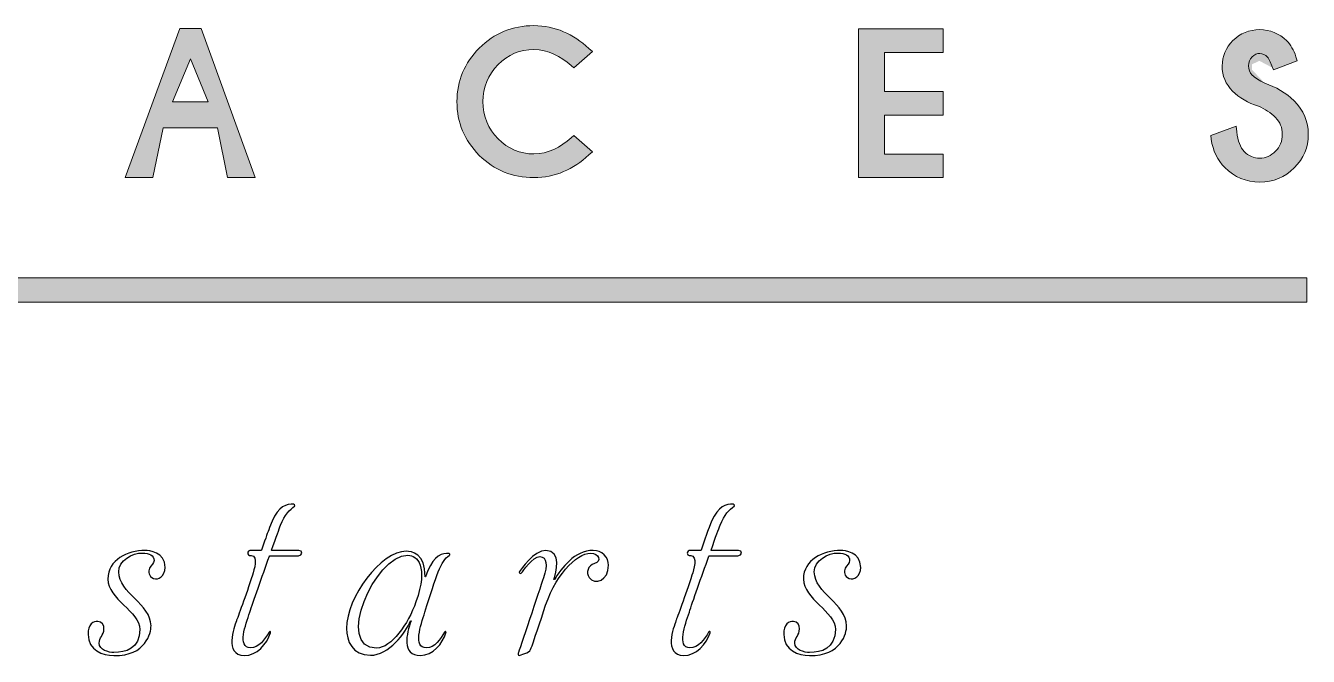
# Model space of a CAD drawing. Header units: millimetres. Extents: x 144517 to 159919, y -31393 to -20504.
# Drawn here: x 158797 to 159237.6, y -30390.6 to -30174.1 of the extents above; entities that cross this region are included whole.
import ezdxf

# ---------------------------------------------------------------- set-up
doc = ezdxf.new("R2010")
doc.units = ezdxf.units.MM
doc.header["$MEASUREMENT"] = 0
doc.layers.add('A - SHEET', color=7, linetype='Continuous', lineweight=9)
doc.layers.add('Layer 1', color=7, linetype='Continuous')

# ---------------------------------------------------------------- blocks, each defined once
blk = doc.blocks.new('agdsggad')
at = {"layer": 'Layer 1', "true_color": 0x404041}
h = blk.add_hatch(color=250, dxfattribs=at)
h.paths.add_polyline_path([(470.92, 301.77), (478.4, 322.16), (481.33, 322.16), (488.72, 301.77), (484.94, 301.77), (483.56, 308.6), (476.11, 308.6), (474.71, 301.77)])
h.paths.add_polyline_path([(477.41, 312.15), (482.28, 312.15), (479.86, 318.01)])
h = blk.add_hatch(color=250, dxfattribs=at)
edge = h.paths.add_edge_path()
edge.add_spline(control_points=[(532.28, 307.54), (532.28, 307.54), (534.81, 305.29), (534.81, 305.29), (534.81, 305.29), (534.34, 304.87), (534.34, 304.87), (532.22, 302.93), (529.72, 301.77), (526.82, 301.77), (523.92, 301.77), (521.4, 302.77), (519.34, 304.82), (517.32, 306.85), (516.29, 309.3), (516.29, 312.16), (516.29, 315.01), (517.33, 317.45), (519.34, 319.47), (521.4, 321.54), (523.91, 322.55), (526.82, 322.55), (529.72, 322.55), (532.22, 321.38), (534.34, 319.44), (534.34, 319.44), (534.81, 319.01), (534.81, 319.01), (534.81, 319.01), (532.28, 316.76), (532.28, 316.76), (532.28, 316.76), (531.9, 317.09), (531.9, 317.09), (530.47, 318.36), (528.78, 319.29), (526.82, 319.29), (524.9, 319.29), (523.28, 318.58), (521.92, 317.22), (520.52, 315.82), (519.85, 314.13), (519.85, 312.16), (519.85, 310.17), (520.52, 308.48), (521.92, 307.08), (523.28, 305.72), (524.9, 305.01), (526.82, 305.01), (528.78, 305.01), (530.47, 305.94), (531.9, 307.21), (531.9, 307.21), (532.28, 307.54), (532.28, 307.54)], knot_values=[0, 0, 0, 0, 1, 1, 1, 2, 2, 2, 3, 3, 3, 4, 4, 4, 5, 5, 5, 6, 6, 6, 7, 7, 7, 8, 8, 8, 9, 9, 9, 10, 10, 10, 11, 11, 11, 12, 12, 12, 13, 13, 13, 14, 14, 14, 15, 15, 15, 16, 16, 16, 17, 17, 17, 18, 18, 18, 18], degree=3, periodic=0)
for points in [[(574.76, 318.87), (574.76, 313.55), (582.79, 313.55), (582.79, 310.32), (574.76, 310.32), (574.76, 305), (582.79, 305), (582.79, 301.77), (571.21, 301.77), (571.21, 322.11), (582.79, 322.11), (582.79, 318.87)], [(632.5, 284.77), (178.2, 284.77), (178.2, 288.07), (632.5, 288.07)]]:
    blk.add_hatch(color=250, dxfattribs=at).paths.add_polyline_path(points)
h = blk.add_hatch(color=250, dxfattribs=at)
edge = h.paths.add_edge_path()
edge.add_spline(control_points=[(622.89, 308.41), (622.87, 308.6), (622.85, 308.79), (622.85, 308.79), (622.85, 308.79), (621.98, 308.48), (621.11, 308.16)], knot_values=[21.5, 21.5, 21.5, 21.5, 22, 22, 22, 22.5, 22.5, 22.5, 22.5], degree=3, periodic=0)
edge.add_spline(control_points=[(621.11, 308.16), (620.24, 307.84), (619.36, 307.52), (619.36, 307.52), (619.36, 307.52), (619.43, 307.04), (619.43, 307.04)], knot_values=[22.5, 22.5, 22.5, 22.5, 23, 23, 23, 24, 24, 24, 24], degree=3, periodic=0)
edge.add_spline(control_points=[(619.43, 307.04), (619.66, 305.46), (620.29, 304.15), (621.3, 303.15)], knot_values=[24, 24, 24, 24, 25, 25, 25, 25], degree=3, periodic=0)
edge.add_spline(control_points=[(621.3, 303.15), (622.6, 301.84), (624.2, 301.17), (626.06, 301.17)], knot_values=[25, 25, 25, 25, 26, 26, 26, 26], degree=3, periodic=0)
edge.add_spline(control_points=[(626.06, 301.17), (627.92, 301.17), (629.51, 301.82), (630.79, 303.1)], knot_values=[26, 26, 26, 26, 27, 27, 27, 27], degree=3, periodic=0)
edge.add_spline(control_points=[(630.79, 303.1), (632.07, 304.38), (632.71, 305.92), (632.71, 307.68)], knot_values=[27, 27, 27, 27, 28, 28, 28, 28], degree=3, periodic=0)
edge.add_spline(control_points=[(632.71, 307.68), (632.71, 309.44), (632.06, 310.98), (630.76, 312.26)], knot_values=[28, 28, 28, 28, 29, 29, 29, 29], degree=3, periodic=0)
edge.add_spline(control_points=[(630.76, 312.26), (629.67, 313.36), (628.3, 314.18), (626.75, 314.67)], knot_values=[0, 0, 0, 0, 1, 1, 1, 1], degree=3, periodic=0)
edge.add_spline(control_points=[(624.53, 317.04), (624.53, 316.54), (624.7, 316.13), (625.04, 315.78)], knot_values=[2, 2, 2, 2, 3, 3, 3, 3], degree=3, periodic=0)
edge.add_spline(control_points=[(625.01, 318.27), (624.69, 317.95), (624.53, 317.55), (624.53, 317.04)], knot_values=[3, 3, 3, 3, 4, 4, 4, 4], degree=3, periodic=0)
edge.add_spline(control_points=[(627.14, 318.25), (626.49, 318.91), (625.65, 318.91), (625.01, 318.27)], knot_values=[4, 4, 4, 4, 5, 5, 5, 5], degree=3, periodic=0)
edge.add_spline(control_points=[(627.83, 316.78), (627.77, 316.92), (627.72, 317.07), (627.72, 317.07), (627.4, 317.93), (627.2, 318.19), (627.14, 318.25)], knot_values=[5, 5, 5, 5, 5.5, 5.5, 5.5, 6.5, 6.5, 6.5, 6.5], degree=3, periodic=0)
edge.add_spline(control_points=[(627.83, 316.78), (627.88, 316.64), (627.93, 316.5), (627.93, 316.5), (627.93, 316.5), (628.74, 316.82), (629.55, 317.13)], knot_values=[6.5, 6.5, 6.5, 6.5, 7, 7, 7, 7.5, 7.5, 7.5, 7.5], degree=3, periodic=0)
edge.add_spline(control_points=[(629.55, 317.13), (630.36, 317.45), (631.18, 317.76), (631.18, 317.76), (631.18, 317.76), (631.01, 318.29), (631.01, 318.29)], knot_values=[7.5, 7.5, 7.5, 7.5, 8, 8, 8, 9, 9, 9, 9], degree=3, periodic=0)
edge.add_spline(control_points=[(631.01, 318.29), (630.71, 319.22), (630.29, 319.95), (629.75, 320.48)], knot_values=[9, 9, 9, 9, 10, 10, 10, 10], degree=3, periodic=0)
edge.add_spline(control_points=[(629.75, 320.48), (628.73, 321.49), (627.49, 322), (626.06, 322)], knot_values=[10, 10, 10, 10, 11, 11, 11, 11], degree=3, periodic=0)
edge.add_spline(control_points=[(626.06, 322), (624.62, 322), (623.38, 321.5), (622.4, 320.51)], knot_values=[11, 11, 11, 11, 12, 12, 12, 12], degree=3, periodic=0)
edge.add_spline(control_points=[(622.4, 320.51), (621.43, 319.52), (620.93, 318.36), (620.93, 317.04)], knot_values=[12, 12, 12, 12, 13, 13, 13, 13], degree=3, periodic=0)
edge.add_spline(control_points=[(620.93, 317.04), (620.93, 315.7), (621.41, 314.54), (622.36, 313.6)], knot_values=[13, 13, 13, 13, 14, 14, 14, 14], degree=3, periodic=0)
edge.add_spline(control_points=[(622.36, 313.6), (623.26, 312.7), (624.46, 312), (625.88, 311.53)], knot_values=[14, 14, 14, 14, 15, 15, 15, 15], degree=3, periodic=0)
edge.add_spline(control_points=[(628.24, 309.97), (627.57, 310.63), (626.77, 311.16), (625.88, 311.53)], knot_values=[15, 15, 15, 15, 16, 16, 16, 16], degree=3, periodic=0)
edge.add_spline(control_points=[(629.15, 307.68), (629.15, 308.61), (628.85, 309.35), (628.24, 309.97)], knot_values=[16, 16, 16, 16, 17, 17, 17, 17], degree=3, periodic=0)
edge.add_spline(control_points=[(628.22, 305.37), (628.85, 305.99), (629.15, 306.75), (629.15, 307.68)], knot_values=[17, 17, 17, 17, 18, 18, 18, 18], degree=3, periodic=0)
edge.add_spline(control_points=[(626.06, 304.44), (626.89, 304.44), (627.6, 304.75), (628.22, 305.37)], knot_values=[18, 18, 18, 18, 19, 19, 19, 19], degree=3, periodic=0)
edge.add_spline(control_points=[(626.06, 304.44), (625.24, 304.44), (624.55, 304.74), (623.94, 305.34)], knot_values=[19, 19, 19, 19, 20, 20, 20, 20], degree=3, periodic=0)
edge.add_spline(control_points=[(623.94, 305.34), (623.4, 305.88), (623.06, 306.78), (622.93, 308.03), (622.93, 308.03), (622.91, 308.22), (622.89, 308.41)], knot_values=[20, 20, 20, 20, 21, 21, 21, 21.5, 21.5, 21.5, 21.5], degree=3, periodic=0)
at = {"layer": 'Layer 1', "lineweight": 0}
for points in [[(470.92, 301.77), (478.4, 322.16), (481.33, 322.16), (488.72, 301.77), (484.94, 301.77), (483.56, 308.6), (476.11, 308.6), (474.71, 301.77), (470.92, 301.77)], [(574.76, 318.87), (574.76, 313.55), (582.79, 313.55), (582.79, 310.32), (574.76, 310.32), (574.76, 305), (582.79, 305), (582.79, 301.77), (571.21, 301.77), (571.21, 322.11), (582.79, 322.11), (582.79, 318.87), (574.76, 318.87)], [(477.41, 312.15), (482.28, 312.15), (479.86, 318.01), (477.41, 312.15)], [(632.5, 284.77), (178.2, 284.77), (178.2, 288.07), (632.5, 288.07), (632.5, 284.77)]]:
    blk.add_lwpolyline(points, dxfattribs=at)
for points, knots in [([(532.28, 307.54), (532.28, 307.54), (534.81, 305.29), (534.81, 305.29), (534.81, 305.29), (534.34, 304.87), (534.34, 304.87), (532.22, 302.93), (529.72, 301.77), (526.82, 301.77), (523.92, 301.77), (521.4, 302.77), (519.34, 304.82), (517.32, 306.85), (516.29, 309.3), (516.29, 312.16), (516.29, 315.01), (517.33, 317.45), (519.34, 319.47), (521.4, 321.54), (523.91, 322.55), (526.82, 322.55), (529.72, 322.55), (532.22, 321.38), (534.34, 319.44), (534.34, 319.44), (534.81, 319.01), (534.81, 319.01), (534.81, 319.01), (532.28, 316.76), (532.28, 316.76), (532.28, 316.76), (531.9, 317.09), (531.9, 317.09), (530.47, 318.36), (528.78, 319.29), (526.82, 319.29), (524.9, 319.29), (523.28, 318.58), (521.92, 317.22), (520.52, 315.82), (519.85, 314.13), (519.85, 312.16), (519.85, 310.17), (520.52, 308.48), (521.92, 307.08), (523.28, 305.72), (524.9, 305.01), (526.82, 305.01), (528.78, 305.01), (530.47, 305.94), (531.9, 307.21), (531.9, 307.21), (532.28, 307.54), (532.28, 307.54)], [0, 0, 0, 0, 1, 1, 1, 2, 2, 2, 3, 3, 3, 4, 4, 4, 5, 5, 5, 6, 6, 6, 7, 7, 7, 8, 8, 8, 9, 9, 9, 10, 10, 10, 11, 11, 11, 12, 12, 12, 13, 13, 13, 14, 14, 14, 15, 15, 15, 16, 16, 16, 17, 17, 17, 18, 18, 18, 18]), ([(630.76, 312.26), (629.67, 313.36), (628.3, 314.18), (626.75, 314.67), (626.01, 315.02), (625.43, 315.4), (625.04, 315.78), (624.7, 316.13), (624.53, 316.54), (624.53, 317.04), (624.53, 317.55), (624.69, 317.95), (625.01, 318.27), (625.65, 318.91), (626.49, 318.91), (627.14, 318.25), (627.2, 318.19), (627.4, 317.93), (627.72, 317.07), (627.72, 317.07), (627.93, 316.5), (627.93, 316.5), (627.93, 316.5), (631.18, 317.76), (631.18, 317.76), (631.18, 317.76), (631.01, 318.29), (631.01, 318.29), (630.71, 319.22), (630.29, 319.95), (629.75, 320.48), (628.73, 321.49), (627.49, 322), (626.06, 322), (624.62, 322), (623.38, 321.5), (622.4, 320.51), (621.43, 319.52), (620.93, 318.36), (620.93, 317.04), (620.93, 315.7), (621.41, 314.54), (622.36, 313.6), (623.26, 312.7), (624.46, 312), (625.88, 311.53), (626.77, 311.16), (627.57, 310.63), (628.24, 309.97), (628.85, 309.35), (629.15, 308.61), (629.15, 307.68), (629.15, 306.75), (628.85, 305.99), (628.22, 305.37), (627.6, 304.75), (626.89, 304.44), (626.06, 304.44), (625.24, 304.44), (624.55, 304.74), (623.94, 305.34), (623.4, 305.88), (623.06, 306.78), (622.93, 308.03), (622.93, 308.03), (622.85, 308.79), (622.85, 308.79), (622.85, 308.79), (619.36, 307.52), (619.36, 307.52), (619.36, 307.52), (619.43, 307.04), (619.43, 307.04), (619.66, 305.46), (620.29, 304.15), (621.3, 303.15), (622.6, 301.84), (624.2, 301.17), (626.06, 301.17), (627.92, 301.17), (629.51, 301.82), (630.79, 303.1), (632.07, 304.38), (632.71, 305.92), (632.71, 307.68), (632.71, 309.44), (632.06, 310.98), (630.76, 312.26)], [0, 0, 0, 0, 1, 1, 1, 2, 2, 2, 3, 3, 3, 4, 4, 4, 5, 5, 5, 6, 6, 6, 7, 7, 7, 8, 8, 8, 9, 9, 9, 10, 10, 10, 11, 11, 11, 12, 12, 12, 13, 13, 13, 14, 14, 14, 15, 15, 15, 16, 16, 16, 17, 17, 17, 18, 18, 18, 19, 19, 19, 20, 20, 20, 21, 21, 21, 22, 22, 22, 23, 23, 23, 24, 24, 24, 25, 25, 25, 26, 26, 26, 27, 27, 27, 28, 28, 28, 29, 29, 29, 29])]:
    blk.add_open_spline(points, degree=3, knots=knots, dxfattribs=at)
at = {"layer": 'Layer 1', "color": 250, "lineweight": 30, "true_color": 0x404041}
for points, knots in [([(490.67, 253.95), (491.57, 256.48), (492.56, 257.08), (493.61, 257.14), (494.21, 257.19), (494.15, 256.89), (494.1, 256.86), (493.44, 256.42), (492.75, 255.71), (492.18, 254.25), (491.98, 253.78), (491.6, 252.71), (490.94, 250.84), (490.94, 250.84), (490.94, 250.82), (490.97, 250.82), (490.97, 250.82), (494.68, 250.82), (494.68, 250.82), (495.28, 250.82), (495.2, 250.08), (494.62, 250.08), (494.62, 250.08), (490.72, 250.08), (490.72, 250.08), (490.69, 250.08), (490.67, 250.08), (490.64, 250.02), (489.65, 247.27), (488.39, 243.68), (487.97, 242.38), (487.37, 240.6), (486.24, 237.6), (488.06, 237.49), (489.18, 237.44), (490.06, 238.68), (490.61, 239.66), (490.69, 239.8), (490.89, 239.75), (490.8, 239.55), (490.31, 238.07), (488.93, 236.4), (487.2, 236.45), (484.4, 236.53), (485.83, 240.32), (486.13, 241.18), (486.27, 241.59), (487.45, 244.64), (488.33, 247.44), (488.55, 248.12), (489.15, 250.1), (488.17, 250.1), (487.45, 250.1), (487.59, 250.82), (488.14, 250.82), (488.14, 250.82), (489.48, 250.82), (489.48, 250.82), (489.54, 250.82), (489.54, 250.82), (489.57, 250.87), (490.28, 252.88), (490.34, 253.07), (490.67, 253.95)], [0, 0, 0, 0, 1, 1, 1, 2, 2, 2, 3, 3, 3, 4, 4, 4, 5, 5, 5, 6, 6, 6, 7, 7, 7, 8, 8, 8, 9, 9, 9, 10, 10, 10, 11, 11, 11, 12, 12, 12, 13, 13, 13, 14, 14, 14, 15, 15, 15, 16, 16, 16, 17, 17, 17, 18, 18, 18, 19, 19, 19, 20, 20, 20, 21, 21, 21, 21]), ([(490.67, 253.95), (491.57, 256.48), (492.56, 257.08), (493.61, 257.14), (494.21, 257.19), (494.15, 256.89), (494.1, 256.86), (493.44, 256.42), (492.75, 255.71), (492.18, 254.25), (491.98, 253.78), (491.6, 252.71), (490.94, 250.84), (490.94, 250.84), (490.94, 250.82), (490.97, 250.82), (490.97, 250.82), (494.68, 250.82), (494.68, 250.82), (495.28, 250.82), (495.2, 250.08), (494.62, 250.08), (494.62, 250.08), (490.72, 250.08), (490.72, 250.08), (490.69, 250.08), (490.67, 250.08), (490.64, 250.02), (489.65, 247.27), (488.39, 243.68), (487.97, 242.38), (487.37, 240.6), (486.24, 237.6), (488.06, 237.49), (489.18, 237.44), (490.06, 238.68), (490.61, 239.66), (490.69, 239.8), (490.89, 239.75), (490.8, 239.55), (490.31, 238.07), (488.93, 236.4), (487.2, 236.45), (484.4, 236.53), (485.83, 240.32), (486.13, 241.18), (486.27, 241.59), (487.45, 244.64), (488.33, 247.44), (488.55, 248.12), (489.15, 250.1), (488.17, 250.1), (487.45, 250.1), (487.59, 250.82), (488.14, 250.82), (488.14, 250.82), (489.48, 250.82), (489.48, 250.82), (489.54, 250.82), (489.54, 250.82), (489.57, 250.87), (490.28, 252.88), (490.34, 253.07), (490.67, 253.95)], [0, 0, 0, 0, 1, 1, 1, 2, 2, 2, 3, 3, 3, 4, 4, 4, 5, 5, 5, 6, 6, 6, 7, 7, 7, 8, 8, 8, 9, 9, 9, 10, 10, 10, 11, 11, 11, 12, 12, 12, 13, 13, 13, 14, 14, 14, 15, 15, 15, 16, 16, 16, 17, 17, 17, 18, 18, 18, 19, 19, 19, 20, 20, 20, 21, 21, 21, 21]), ([(550.77, 253.95), (551.67, 256.48), (552.66, 257.08), (553.7, 257.14), (554.31, 257.19), (554.25, 256.89), (554.2, 256.86), (553.54, 256.42), (552.85, 255.71), (552.28, 254.25), (552.08, 253.78), (551.7, 252.71), (551.04, 250.84), (551.04, 250.84), (551.04, 250.82), (551.07, 250.82), (551.07, 250.82), (554.78, 250.82), (554.78, 250.82), (555.38, 250.82), (555.3, 250.08), (554.72, 250.08), (554.72, 250.08), (550.82, 250.08), (550.82, 250.08), (550.79, 250.08), (550.77, 250.08), (550.74, 250.02), (549.75, 247.27), (548.49, 243.68), (548.07, 242.38), (547.47, 240.6), (546.34, 237.6), (548.16, 237.49), (549.28, 237.44), (550.16, 238.68), (550.71, 239.66), (550.79, 239.8), (550.99, 239.75), (550.9, 239.55), (550.41, 238.07), (549.03, 236.4), (547.3, 236.45), (544.5, 236.53), (545.93, 240.32), (546.23, 241.18), (546.37, 241.59), (547.55, 244.64), (548.43, 247.44), (548.65, 248.12), (549.25, 250.1), (548.27, 250.1), (547.55, 250.1), (547.69, 250.82), (548.24, 250.82), (548.24, 250.82), (549.58, 250.82), (549.58, 250.82), (549.64, 250.82), (549.64, 250.82), (549.67, 250.87), (550.38, 252.88), (550.44, 253.07), (550.77, 253.95)], [0, 0, 0, 0, 1, 1, 1, 2, 2, 2, 3, 3, 3, 4, 4, 4, 5, 5, 5, 6, 6, 6, 7, 7, 7, 8, 8, 8, 9, 9, 9, 10, 10, 10, 11, 11, 11, 12, 12, 12, 13, 13, 13, 14, 14, 14, 15, 15, 15, 16, 16, 16, 17, 17, 17, 18, 18, 18, 19, 19, 19, 20, 20, 20, 21, 21, 21, 21]), ([(550.77, 253.95), (551.67, 256.48), (552.66, 257.08), (553.7, 257.14), (554.31, 257.19), (554.25, 256.89), (554.2, 256.86), (553.54, 256.42), (552.85, 255.71), (552.28, 254.25), (552.08, 253.78), (551.7, 252.71), (551.04, 250.84), (551.04, 250.84), (551.04, 250.82), (551.07, 250.82), (551.07, 250.82), (554.78, 250.82), (554.78, 250.82), (555.38, 250.82), (555.3, 250.08), (554.72, 250.08), (554.72, 250.08), (550.82, 250.08), (550.82, 250.08), (550.79, 250.08), (550.77, 250.08), (550.74, 250.02), (549.75, 247.27), (548.49, 243.68), (548.07, 242.38), (547.47, 240.6), (546.34, 237.6), (548.16, 237.49), (549.28, 237.44), (550.16, 238.68), (550.71, 239.66), (550.79, 239.8), (550.99, 239.75), (550.9, 239.55), (550.41, 238.07), (549.03, 236.4), (547.3, 236.45), (544.5, 236.53), (545.93, 240.32), (546.23, 241.18), (546.37, 241.59), (547.55, 244.64), (548.43, 247.44), (548.65, 248.12), (549.25, 250.1), (548.27, 250.1), (547.55, 250.1), (547.69, 250.82), (548.24, 250.82), (548.24, 250.82), (549.58, 250.82), (549.58, 250.82), (549.64, 250.82), (549.64, 250.82), (549.67, 250.87), (550.38, 252.88), (550.44, 253.07), (550.77, 253.95)], [0, 0, 0, 0, 1, 1, 1, 2, 2, 2, 3, 3, 3, 4, 4, 4, 5, 5, 5, 6, 6, 6, 7, 7, 7, 8, 8, 8, 9, 9, 9, 10, 10, 10, 11, 11, 11, 12, 12, 12, 13, 13, 13, 14, 14, 14, 15, 15, 15, 16, 16, 16, 17, 17, 17, 18, 18, 18, 19, 19, 19, 20, 20, 20, 21, 21, 21, 21]), ([(474.82, 247), (474.1, 247.27), (474.07, 247.93), (474.27, 248.37), (474.49, 248.84), (474.87, 249.06), (474.87, 249.42), (474.87, 250.16), (474.19, 250.46), (473.31, 250.46), (471.91, 250.49), (470.04, 249.47), (470.04, 247.88), (470.04, 244.97), (474.46, 243.51), (474.46, 240.52), (474.46, 239.58), (473.77, 236.34), (469.38, 236.45), (467.89, 236.48), (465.86, 237.11), (465.86, 239.34), (465.83, 240.71), (466.58, 241.2), (467.18, 241.12), (467.73, 241.04), (468.06, 240.6), (468.03, 240.1), (467.98, 239.12), (467.37, 238.95), (467.37, 238.15), (467.37, 237.22), (468.69, 236.86), (469.38, 236.86), (471, 236.86), (472.92, 237.36), (472.92, 240.02), (472.92, 242.44), (468.55, 244.2), (468.55, 246.89), (468.55, 249.55), (471.27, 250.82), (473.66, 250.82), (474.16, 250.82), (476.38, 250.6), (476.38, 248.48), (476.38, 247.25), (475.45, 246.75), (474.82, 247)], [0, 0, 0, 0, 1, 1, 1, 2, 2, 2, 3, 3, 3, 4, 4, 4, 5, 5, 5, 6, 6, 6, 7, 7, 7, 8, 8, 8, 9, 9, 9, 10, 10, 10, 11, 11, 11, 12, 12, 12, 13, 13, 13, 14, 14, 14, 15, 15, 15, 16, 16, 16, 16]), ([(474.82, 247), (474.1, 247.27), (474.07, 247.93), (474.27, 248.37), (474.49, 248.84), (474.87, 249.06), (474.87, 249.42), (474.87, 250.16), (474.19, 250.46), (473.31, 250.46), (471.91, 250.49), (470.04, 249.47), (470.04, 247.88), (470.04, 244.97), (474.46, 243.51), (474.46, 240.52), (474.46, 239.58), (473.77, 236.34), (469.38, 236.45), (467.89, 236.48), (465.86, 237.11), (465.86, 239.34), (465.83, 240.71), (466.58, 241.2), (467.18, 241.12), (467.73, 241.04), (468.06, 240.6), (468.03, 240.1), (467.98, 239.12), (467.37, 238.95), (467.37, 238.15), (467.37, 237.22), (468.69, 236.86), (469.38, 236.86), (471, 236.86), (472.92, 237.36), (472.92, 240.02), (472.92, 242.44), (468.55, 244.2), (468.55, 246.89), (468.55, 249.55), (471.27, 250.82), (473.66, 250.82), (474.16, 250.82), (476.38, 250.6), (476.38, 248.48), (476.38, 247.25), (475.45, 246.75), (474.82, 247)], [0, 0, 0, 0, 1, 1, 1, 2, 2, 2, 3, 3, 3, 4, 4, 4, 5, 5, 5, 6, 6, 6, 7, 7, 7, 8, 8, 8, 9, 9, 9, 10, 10, 10, 11, 11, 11, 12, 12, 12, 13, 13, 13, 14, 14, 14, 15, 15, 15, 16, 16, 16, 16]), ([(505.31, 237.47), (507.34, 237.47), (509.62, 240.74), (510.69, 243.78), (512.42, 248.68), (510.85, 250.16), (509.59, 250.16), (505, 250.16), (499.59, 237.47), (505.31, 237.47)], [0, 0, 0, 0, 1, 1, 1, 2, 2, 2, 3, 3, 3, 3]), ([(505.31, 237.47), (507.34, 237.47), (509.62, 240.74), (510.69, 243.78), (512.42, 248.68), (510.85, 250.16), (509.59, 250.16), (505, 250.16), (499.59, 237.47), (505.31, 237.47)], [0, 0, 0, 0, 1, 1, 1, 2, 2, 2, 3, 3, 3, 3]), ([(512.12, 237.49), (513.22, 237.49), (514.07, 238.7), (514.59, 239.66), (514.67, 239.8), (514.87, 239.77), (514.78, 239.55), (514.32, 238.07), (513.03, 236.45), (511.29, 236.45), (508.71, 236.45), (509.37, 239.47), (510.03, 241.2), (510.03, 241.2), (509.95, 241.2), (509.95, 241.2), (509.26, 239.53), (506.98, 236.48), (504.48, 236.48), (501.98, 236.48), (501.19, 238.46), (501.19, 240.13), (501.19, 244.44), (505.91, 250.71), (509.37, 250.71), (510.09, 250.71), (511.98, 250.38), (511.95, 247.22), (511.95, 247.22), (512.01, 247.22), (512.01, 247.22), (512.83, 249.64), (513.88, 250.41), (514.87, 250.41), (515.47, 250.41), (515.36, 250.21), (515.25, 250.13), (514.04, 249.36), (513.52, 247.47), (511.9, 242.36), (511.35, 240.57), (510.25, 237.49), (512.12, 237.49)], [0, 0, 0, 0, 1, 1, 1, 2, 2, 2, 3, 3, 3, 4, 4, 4, 5, 5, 5, 6, 6, 6, 7, 7, 7, 8, 8, 8, 9, 9, 9, 10, 10, 10, 11, 11, 11, 12, 12, 12, 13, 13, 13, 14, 14, 14, 14]), ([(512.12, 237.49), (513.22, 237.49), (514.07, 238.7), (514.59, 239.66), (514.67, 239.8), (514.87, 239.77), (514.78, 239.55), (514.32, 238.07), (513.03, 236.45), (511.29, 236.45), (508.71, 236.45), (509.37, 239.47), (510.03, 241.2), (510.03, 241.2), (509.95, 241.2), (509.95, 241.2), (509.26, 239.53), (506.98, 236.48), (504.48, 236.48), (501.98, 236.48), (501.19, 238.46), (501.19, 240.13), (501.19, 244.44), (505.91, 250.71), (509.37, 250.71), (510.09, 250.71), (511.98, 250.38), (511.95, 247.22), (511.95, 247.22), (512.01, 247.22), (512.01, 247.22), (512.83, 249.64), (513.88, 250.41), (514.87, 250.41), (515.47, 250.41), (515.36, 250.21), (515.25, 250.13), (514.04, 249.36), (513.52, 247.47), (511.9, 242.36), (511.35, 240.57), (510.25, 237.49), (512.12, 237.49)], [0, 0, 0, 0, 1, 1, 1, 2, 2, 2, 3, 3, 3, 4, 4, 4, 5, 5, 5, 6, 6, 6, 7, 7, 7, 8, 8, 8, 9, 9, 9, 10, 10, 10, 11, 11, 11, 12, 12, 12, 13, 13, 13, 14, 14, 14, 14]), ([(526.46, 237.49), (526.35, 237.19), (526.21, 237), (525.85, 236.84), (525.52, 236.7), (525, 236.51), (524.92, 236.48), (524.75, 236.42), (524.59, 236.51), (524.67, 236.75), (524.75, 236.97), (527.56, 245.41), (528.13, 247.08), (528.71, 248.76), (528.63, 249.97), (527.61, 249.97), (526.68, 249.97), (525.25, 247.93), (525.14, 247.77), (525, 247.58), (524.7, 247.71), (524.86, 247.93), (525.03, 248.18), (526.81, 250.82), (528.46, 250.82), (530.66, 250.82), (529.86, 247.71), (529.53, 246.83), (529.53, 246.83), (529.62, 246.83), (529.62, 246.83), (530.55, 248.37), (532.39, 250.82), (534.92, 250.82), (536.13, 250.82), (537.03, 249.88), (537.03, 248.78), (537.03, 246.7), (535.16, 246.04), (534.37, 247.11), (533.9, 247.77), (534.18, 248.78), (535.11, 249.03), (536.15, 249.31), (535.69, 250.43), (534.56, 250.43), (532.58, 250.43), (529.59, 247.3), (528.13, 242.47), (528.02, 242.08), (526.57, 237.77), (526.46, 237.49)], [0, 0, 0, 0, 1, 1, 1, 2, 2, 2, 3, 3, 3, 4, 4, 4, 5, 5, 5, 6, 6, 6, 7, 7, 7, 8, 8, 8, 9, 9, 9, 10, 10, 10, 11, 11, 11, 12, 12, 12, 13, 13, 13, 14, 14, 14, 15, 15, 15, 16, 16, 16, 17, 17, 17, 17]), ([(526.46, 237.49), (526.35, 237.19), (526.21, 237), (525.85, 236.84), (525.52, 236.7), (525, 236.51), (524.92, 236.48), (524.75, 236.42), (524.59, 236.51), (524.67, 236.75), (524.75, 236.97), (527.56, 245.41), (528.13, 247.08), (528.71, 248.76), (528.63, 249.97), (527.61, 249.97), (526.68, 249.97), (525.25, 247.93), (525.14, 247.77), (525, 247.58), (524.7, 247.71), (524.86, 247.93), (525.03, 248.18), (526.81, 250.82), (528.46, 250.82), (530.66, 250.82), (529.86, 247.71), (529.53, 246.83), (529.53, 246.83), (529.62, 246.83), (529.62, 246.83), (530.55, 248.37), (532.39, 250.82), (534.92, 250.82), (536.13, 250.82), (537.03, 249.88), (537.03, 248.78), (537.03, 246.7), (535.16, 246.04), (534.37, 247.11), (533.9, 247.77), (534.18, 248.78), (535.11, 249.03), (536.15, 249.31), (535.69, 250.43), (534.56, 250.43), (532.58, 250.43), (529.59, 247.3), (528.13, 242.47), (528.02, 242.08), (526.57, 237.77), (526.46, 237.49)], [0, 0, 0, 0, 1, 1, 1, 2, 2, 2, 3, 3, 3, 4, 4, 4, 5, 5, 5, 6, 6, 6, 7, 7, 7, 8, 8, 8, 9, 9, 9, 10, 10, 10, 11, 11, 11, 12, 12, 12, 13, 13, 13, 14, 14, 14, 15, 15, 15, 16, 16, 16, 17, 17, 17, 17]), ([(569.94, 247), (569.22, 247.27), (569.2, 247.93), (569.39, 248.37), (569.61, 248.84), (569.99, 249.06), (569.99, 249.42), (569.99, 250.16), (569.31, 250.46), (568.43, 250.46), (567.03, 250.49), (565.16, 249.47), (565.16, 247.88), (565.16, 244.97), (569.58, 243.51), (569.58, 240.52), (569.58, 239.58), (568.89, 236.34), (564.5, 236.45), (563.02, 236.48), (560.98, 237.11), (560.98, 239.34), (560.96, 240.71), (561.7, 241.2), (562.3, 241.12), (562.85, 241.04), (563.18, 240.6), (563.15, 240.1), (563.1, 239.12), (562.49, 238.95), (562.49, 238.15), (562.49, 237.22), (563.81, 236.86), (564.5, 236.86), (566.12, 236.86), (568.04, 237.36), (568.04, 240.02), (568.04, 242.44), (563.67, 244.2), (563.67, 246.89), (563.67, 249.55), (566.39, 250.82), (568.78, 250.82), (569.28, 250.82), (571.5, 250.6), (571.5, 248.48), (571.5, 247.25), (570.57, 246.75), (569.94, 247)], [0, 0, 0, 0, 1, 1, 1, 2, 2, 2, 3, 3, 3, 4, 4, 4, 5, 5, 5, 6, 6, 6, 7, 7, 7, 8, 8, 8, 9, 9, 9, 10, 10, 10, 11, 11, 11, 12, 12, 12, 13, 13, 13, 14, 14, 14, 15, 15, 15, 16, 16, 16, 16]), ([(569.94, 247), (569.22, 247.27), (569.2, 247.93), (569.39, 248.37), (569.61, 248.84), (569.99, 249.06), (569.99, 249.42), (569.99, 250.16), (569.31, 250.46), (568.43, 250.46), (567.03, 250.49), (565.16, 249.47), (565.16, 247.88), (565.16, 244.97), (569.58, 243.51), (569.58, 240.52), (569.58, 239.58), (568.89, 236.34), (564.5, 236.45), (563.02, 236.48), (560.98, 237.11), (560.98, 239.34), (560.96, 240.71), (561.7, 241.2), (562.3, 241.12), (562.85, 241.04), (563.18, 240.6), (563.15, 240.1), (563.1, 239.12), (562.49, 238.95), (562.49, 238.15), (562.49, 237.22), (563.81, 236.86), (564.5, 236.86), (566.12, 236.86), (568.04, 237.36), (568.04, 240.02), (568.04, 242.44), (563.67, 244.2), (563.67, 246.89), (563.67, 249.55), (566.39, 250.82), (568.78, 250.82), (569.28, 250.82), (571.5, 250.6), (571.5, 248.48), (571.5, 247.25), (570.57, 246.75), (569.94, 247)], [0, 0, 0, 0, 1, 1, 1, 2, 2, 2, 3, 3, 3, 4, 4, 4, 5, 5, 5, 6, 6, 6, 7, 7, 7, 8, 8, 8, 9, 9, 9, 10, 10, 10, 11, 11, 11, 12, 12, 12, 13, 13, 13, 14, 14, 14, 15, 15, 15, 16, 16, 16, 16])]:
    blk.add_open_spline(points, degree=3, knots=knots, dxfattribs=at)
blk = doc.blocks.new('EWRSDG')
at = {"xscale": 3.437246875556696, "yscale": 3.437246875556696, "zscale": 3.437246875556696}
blk.add_blockref('agdsggad', (-192566.76, -259573.4), dxfattribs=at)

msp = doc.modelspace()

# ---------------------------------------------------------------- block references
at = {"layer": 'A - SHEET', "xscale": 0.7307667054224303, "yscale": 0.7307667054224303, "zscale": 0.7307667054224303}
msp.add_blockref('EWRSDG', (298369.7, 158703.32, 0), dxfattribs=at)

doc.saveas('drawing.dxf')
